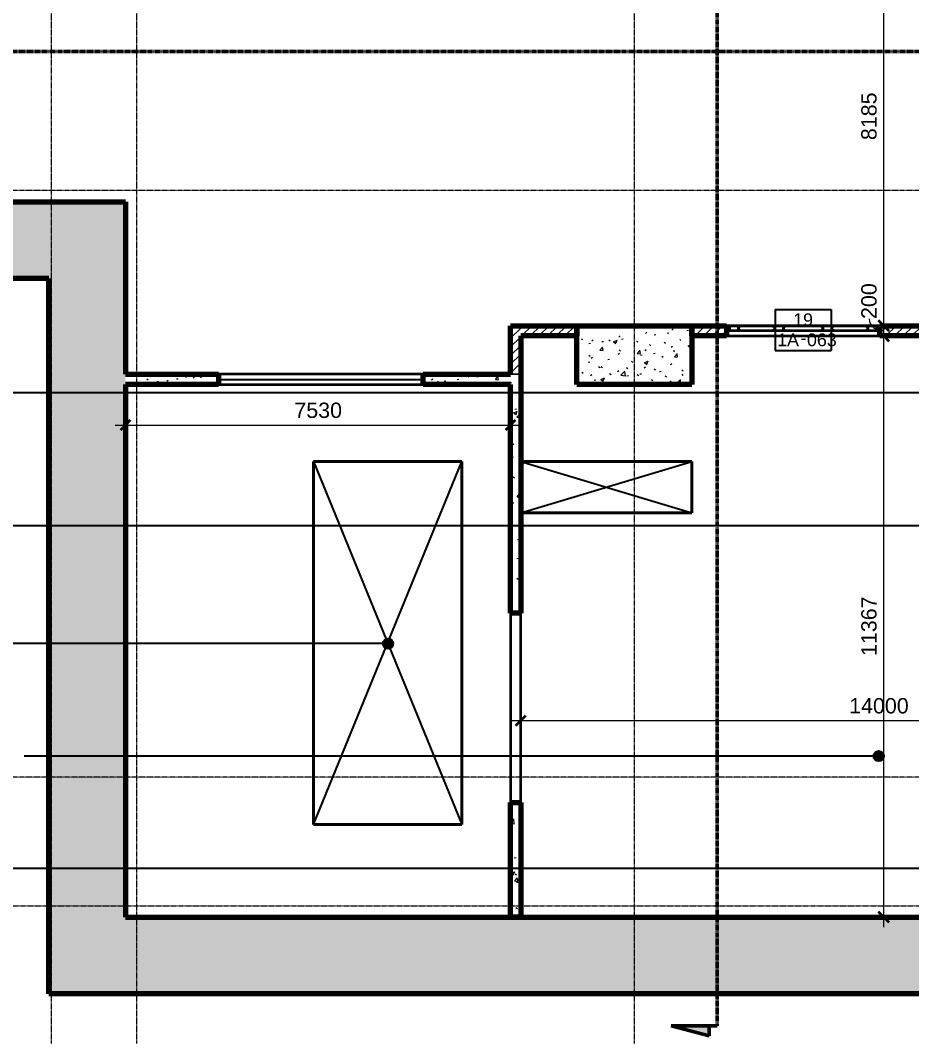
# Model space of a CAD drawing. Header units: millimetres. Extents: x -725999 to -647408, y -21008 to 19019.
# Drawn here: x -699690 to -682264, y -21008 to -994 of the extents above; entities that cross this region are included whole.
import ezdxf

# ---------------------------------------------------------------- set-up
doc = ezdxf.new("R2010")
doc.units = ezdxf.units.MM
doc.linetypes.add('DPA_Grid _ Level 100', pattern=[10, 5.5, -1.6, 1.3, -1.6])
for name, color, linetype, lineweight in [('_ _ A-DETL-OPENING', 1, 'Continuous', 25), ('A-ANNO-DIMS', 1, 'Continuous', 9), ('A-ANNO-DIMS-100', 1, 'Continuous', 9), ('A-COLS', 5, 'Continuous', 70), ('A-COLS-E', 1, 'Continuous', 35), ('A-DETL-THIN', 1, 'Continuous', 25), ('A-DOOR', 3, 'Continuous', 70), ('A-DOOR-E', 2, 'Continuous', 25), ('A-DOOR-FRAM', 3, 'Continuous', 25), ('A-DOOR-IDEN', 3, 'Continuous', 25), ('A-FLOR-E', 2, 'Continuous', 35), ('A-ROOM-IDEN', 3, 'Continuous', 25), ('A-WALL', 5, 'Continuous', 35), ('A-WALL-PATT', 1, 'Continuous', 35), ('G-ANNO-SECL', 3, 'Continuous', 9), ('S-GRID', 251, 'Continuous', 9), ('WALL-E', 2, 'Continuous', 35)]:
    doc.layers.add(name, color=color, linetype=linetype, lineweight=lineweight)
doc.styles.add('Arial_1', font='arial.ttf', dxfattribs={"height": 250})
doc.styles.add('Arial_2', font='arial.ttf', dxfattribs={"height": 300})
doc.styles.add('Arial_3', font='arial.ttf', dxfattribs={"height": 2.5})
doc.dimstyles.new('DPA-DIM-3_0_T-T', dxfattribs={"dimscale": 304.8, "dimtxt": 306.07782, "dimasz": 0.656168, "dimexe": 0.656168, "dimexo": 0.0625, "dimgap": 0.164042, "dimtad": 1, "dimdec": 0, "dimzin": 0, "dimdsep": 46, "dimtxsty": 'Arial_2', "dimblk1": 'OBLIQUE', "dimblk2": 'OBLIQUE', "dimsah": 1, "dimcen": 0.09, "dimdle": 0.656168, "dimadec": 8, "dimazin": 0, "dimtfac": 1, "dimtdec": 4, "dimtix": 1, "dimtmove": 0, "dimatfit": 3, "dimfxl": 1.312336, "dimfxlon": 1, "dimtvp": 1, "dimtolj": 1, "dimtzin": 0, "dimarcsym": 2})
doc.dimstyles.new('DPA-DIM-3_0_T-T_1', dxfattribs={"dimscale": 304.8, "dimtxt": 306.07782, "dimasz": 0.656168, "dimexe": 0.656168, "dimexo": 0.0625, "dimgap": 0.164042, "dimtad": 1, "dimdec": 0, "dimzin": 0, "dimdsep": 46, "dimtxsty": 'Arial_2', "dimblk1": 'OBLIQUE', "dimblk2": 'OBLIQUE', "dimsah": 1, "dimcen": 0.09, "dimdle": 0.656168, "dimadec": 8, "dimazin": 0, "dimtfac": 1, "dimtdec": 4, "dimtix": 1, "dimtmove": 1, "dimatfit": 3, "dimfxl": 1.312336, "dimfxlon": 1, "dimtvp": 1, "dimtolj": 1, "dimtzin": 0, "dimarcsym": 2})
pattern_1 = [(50, (0, 0), (728.7365, -63.7558), [76.2, -838.2]), (355, (0, 0), (-140.9716, 764.2276), [60.96, -670.56]), (100.451, (60.7, -5.3), (587.77, 700.46675), [64.76, -712.36]), (46.184, (0, 203.2), (1084.3162, -168.171), [114.3, -1257.3]), (96.636, (90.4, 189.2), (949.6099, 989.7098), [97.14, -1068.54]), (351.184, (0, 203.2), (949.6206, 989.7012), [91.44, -1005.84]), (21, (101.6, 152.4), (606.45787, -409.06057), [76.2, -838.2]), (326, (101.6, 152.4), (247.20834, 736.7529), [60.96, -670.56]), (71.451, (152.14, 118.3), (853.66825, 327.6855), [64.76, -712.36]), (37.5, (0, 0), (12.35469, 338.22012), [33.528, -628.904, 33.528, -647.192, -673.1]), (37.5, (0, 0), (12.35469, 338.22012), [-1343.152, 33.528, -639.572]), (7.5, (0, 0), (267.27887, 400.72213), [33.528, -354.584, 33.528, -613.664, -256.54]), (7.5, (0, 0), (267.27887, 400.72213), [-1035.304, 33.528, -223.012]), (327.5, (-226.57, 0), (542.36333, -22.91534), [33.528, -220.472, 33.528, -758.952, -1051.56]), (327.5, (-226.57, 0), (542.36333, -22.91534), [-1046.48, 33.528, -1018.032]), (317.5, (-328.17, 0), (592.51696, 101.7071), [33.528, -296.672, 33.528, -492.76, -746.76]), (317.5, (-328.17, 0), (592.51696, 101.7071), [-856.488, 33.528, -713.232])]
pattern_2 = [(45, (0, 0), (-84.852814, 84.852814), [])]

# ---------------------------------------------------------------- blocks, each defined once
blk = doc.blocks.new('A33 - _Wall_ Access Panel 3000 x 3000-18927020-4283-01 ENLARGED LOWER PLATFORM LEVEL - REFLECTED CEILING PLAN - SHEET 4')
at = {"layer": 'A-DOOR', "lineweight": 35}
for p, q in [((-572, 0), (-372, 0)), ((-572, -35), (-572, 0)), ((-372, 0), (-372, -35)), ((372, 0), (572, 0)), ((372, -35), (372, 0)), ((572, 0), (572, -35)), ((-1450, 0), (-1250, 0)), ((-1450, -35), (-1450, 0)), ((-1435, -35), (-1450, -35)), ((-1450, -100), (-1450, -65)), ((-1450, -65), (-1435, -65)), ((-1250, -100), (-1450, -100)), ((-1435, -65), (-1435, -35)), ((-1250, -35), (-1265, -35)), ((-1265, -35), (-1265, -65)), ((-1265, -35), (-1250, -35)), ((-1265, -65), (-1265, -35)), ((-1265, -65), (-1250, -65)), ((-1250, -65), (-1265, -65)), ((-1250, 0), (-1250, -35)), ((-1250, -35), (-1250, 0)), ((-1250, 0), (-572, 0)), ((-1250, -65), (-1250, -100)), ((-1250, -100), (-1250, -65)), ((-572, -100), (-1250, -100)), ((-572, 0), (-572, -35)), ((-557, -35), (-572, -35)), ((-572, -35), (-557, -35)), ((-572, -100), (-572, -65)), ((-572, -65), (-557, -65)), ((-557, -65), (-572, -65)), ((-572, -65), (-572, -100)), ((-372, -100), (-572, -100)), ((-557, -65), (-557, -35)), ((-557, -35), (-557, -65)), ((-372, -35), (-387, -35)), ((-387, -35), (-387, -65)), ((-387, -35), (-372, -35)), ((-387, -65), (-387, -35)), ((-387, -65), (-372, -65)), ((-372, -65), (-387, -65)), ((-372, -35), (-372, 0)), ((-372, 0), (372, 0)), ((-372, -65), (-372, -100)), ((-372, -100), (-372, -65)), ((372, -100), (-372, -100)), ((372, 0), (372, -35)), ((387, -35), (372, -35)), ((372, -35), (387, -35)), ((372, -100), (372, -65)), ((372, -65), (387, -65)), ((387, -65), (372, -65)), ((372, -65), (372, -100)), ((572, -100), (372, -100)), ((387, -65), (387, -35)), ((387, -35), (387, -65)), ((572, -35), (557, -35)), ((557, -35), (557, -65)), ((557, -35), (572, -35)), ((557, -65), (557, -35)), ((557, -65), (572, -65)), ((572, -65), (557, -65)), ((572, -35), (572, 0)), ((572, 0), (1250, 0)), ((572, -65), (572, -100)), ((572, -100), (572, -65)), ((1250, -100), (572, -100)), ((1250, 0), (1450, 0)), ((1250, -35), (1250, 0)), ((1250, 0), (1250, -35)), ((1265, -35), (1250, -35)), ((1250, -35), (1265, -35)), ((1250, -100), (1250, -65)), ((1250, -65), (1265, -65)), ((1265, -65), (1250, -65)), ((1250, -65), (1250, -100)), ((1450, -100), (1250, -100)), ((1265, -65), (1265, -35)), ((1265, -35), (1265, -65)), ((1450, -35), (1435, -35)), ((1435, -35), (1435, -65)), ((1435, -65), (1450, -65)), ((1450, 0), (1450, -35)), ((1450, -65), (1450, -100))]:
    blk.add_line(p, q, dxfattribs=at)
at = {"layer": 'A-DOOR-E'}
for p, q in [((-372, 0), (-572, 0)), ((-572, 0), (-572, -35)), ((-372, -35), (-372, 0)), ((372, 0), (372, -35)), ((572, 0), (372, 0)), ((572, -35), (572, 0)), ((-1250, 0), (-1450, 0)), ((-1450, 0), (-1450, -35)), ((-1450, -35), (-1435, -35)), ((-1435, -65), (-1450, -65)), ((-1450, -65), (-1450, -100)), ((-1450, -100), (-1250, -100)), ((-1435, -35), (-1435, -65)), ((-1265, -65), (-1265, -35)), ((-1265, -35), (-1250, -35)), ((-1250, -35), (-1265, -35)), ((-1265, -35), (-1265, -65)), ((-1265, -65), (-1265, -35)), ((-1265, -35), (-1250, -35)), ((-1250, -35), (-1265, -35)), ((-1265, -35), (-1265, -65)), ((-1265, -65), (-1265, -35)), ((-1265, -35), (-1250, -35)), ((-1265, -65), (-1265, -35)), ((-1265, -35), (-1250, -35)), ((-1265, -35), (-1250, -35)), ((-1265, -65), (-1265, -35)), ((-1250, -35), (-1265, -35)), ((-1265, -35), (-1265, -65)), ((-1250, -65), (-1265, -65)), ((-1265, -65), (-1250, -65)), ((-1250, -65), (-1265, -65)), ((-1265, -65), (-1250, -65)), ((-1250, -65), (-1265, -65)), ((-1250, -65), (-1265, -65)), ((-1250, -65), (-1265, -65)), ((-1265, -65), (-1250, -65)), ((-1250, -35), (-1250, 0)), ((-572, 0), (-1250, 0)), ((-1250, 0), (-1250, -35)), ((-1250, -35), (-1250, 0)), ((-1250, 0), (-572, 0)), ((-572, 0), (-1250, 0)), ((-1250, 0), (-1250, -35)), ((-1250, -35), (-1250, 0)), ((-1250, 0), (-572, 0)), ((-1250, -35), (-1250, 0)), ((-1250, 0), (-572, 0)), ((-1250, 0), (-572, 0)), ((-1250, -35), (-1250, 0)), ((-572, 0), (-1250, 0)), ((-1250, 0), (-1250, -35)), ((-1250, -100), (-1250, -65)), ((-1250, -65), (-1250, -100)), ((-1250, -100), (-1250, -65)), ((-1250, -65), (-1250, -100)), ((-1250, -100), (-1250, -65)), ((-1250, -100), (-1250, -65)), ((-1250, -100), (-1250, -65)), ((-1250, -65), (-1250, -100)), ((-1250, -100), (-572, -100)), ((-572, -100), (-1250, -100)), ((-1250, -100), (-572, -100)), ((-572, -100), (-1250, -100)), ((-572, -100), (-1250, -100)), ((-572, -100), (-1250, -100)), ((-1250, -100), (-572, -100)), ((-572, -35), (-572, 0)), ((-572, 0), (-572, -35)), ((-572, -35), (-572, 0)), ((-572, 0), (-572, -35)), ((-572, 0), (-572, -35)), ((-572, 0), (-572, -35)), ((-572, -35), (-572, 0)), ((-572, -35), (-557, -35)), ((-557, -35), (-572, -35)), ((-572, -35), (-557, -35)), ((-557, -35), (-572, -35)), ((-572, -35), (-557, -35)), ((-572, -35), (-557, -35)), ((-572, -35), (-557, -35)), ((-557, -35), (-572, -35)), ((-557, -65), (-572, -65)), ((-572, -65), (-572, -100)), ((-572, -100), (-572, -65)), ((-572, -65), (-557, -65)), ((-557, -65), (-572, -65)), ((-572, -65), (-572, -100)), ((-572, -100), (-572, -65)), ((-572, -65), (-557, -65)), ((-557, -65), (-572, -65)), ((-572, -65), (-572, -100)), ((-557, -65), (-572, -65)), ((-572, -65), (-572, -100)), ((-572, -65), (-572, -100)), ((-557, -65), (-572, -65)), ((-572, -100), (-572, -65)), ((-572, -65), (-557, -65)), ((-572, -100), (-372, -100)), ((-557, -35), (-557, -65)), ((-557, -65), (-557, -35)), ((-557, -35), (-557, -65)), ((-557, -65), (-557, -35)), ((-557, -35), (-557, -65)), ((-557, -35), (-557, -65)), ((-557, -35), (-557, -65)), ((-557, -65), (-557, -35)), ((-387, -65), (-387, -35)), ((-387, -35), (-372, -35)), ((-372, -35), (-387, -35)), ((-387, -35), (-387, -65)), ((-387, -65), (-387, -35)), ((-387, -35), (-372, -35)), ((-372, -35), (-387, -35)), ((-387, -35), (-387, -65)), ((-387, -65), (-387, -35)), ((-387, -35), (-372, -35)), ((-387, -65), (-387, -35)), ((-387, -35), (-372, -35)), ((-387, -35), (-372, -35)), ((-387, -65), (-387, -35)), ((-372, -35), (-387, -35)), ((-387, -35), (-387, -65)), ((-372, -65), (-387, -65)), ((-387, -65), (-372, -65)), ((-372, -65), (-387, -65)), ((-387, -65), (-372, -65)), ((-372, -65), (-387, -65)), ((-372, -65), (-387, -65)), ((-372, -65), (-387, -65)), ((-387, -65), (-372, -65)), ((372, 0), (-372, 0)), ((-372, 0), (-372, -35)), ((-372, -35), (-372, 0)), ((-372, 0), (372, 0)), ((372, 0), (-372, 0)), ((-372, 0), (-372, -35)), ((-372, -35), (-372, 0)), ((-372, 0), (372, 0)), ((-372, -35), (-372, 0)), ((-372, 0), (372, 0)), ((-372, 0), (372, 0)), ((-372, -35), (-372, 0)), ((372, 0), (-372, 0)), ((-372, 0), (-372, -35)), ((-372, -100), (-372, -65)), ((-372, -65), (-372, -100)), ((-372, -100), (-372, -65)), ((-372, -65), (-372, -100)), ((-372, -100), (-372, -65)), ((-372, -100), (-372, -65)), ((-372, -100), (-372, -65)), ((-372, -65), (-372, -100)), ((-372, -100), (372, -100)), ((372, -100), (-372, -100)), ((-372, -100), (372, -100)), ((372, -100), (-372, -100)), ((372, -100), (-372, -100)), ((372, -100), (-372, -100)), ((-372, -100), (372, -100)), ((372, -35), (372, 0)), ((372, 0), (372, -35)), ((372, -35), (372, 0)), ((372, 0), (372, -35)), ((372, 0), (372, -35)), ((372, 0), (372, -35)), ((372, -35), (372, 0)), ((372, -35), (387, -35)), ((387, -35), (372, -35)), ((372, -35), (387, -35)), ((387, -35), (372, -35)), ((372, -35), (387, -35)), ((372, -35), (387, -35)), ((372, -35), (387, -35)), ((387, -35), (372, -35)), ((387, -65), (372, -65)), ((372, -65), (372, -100)), ((372, -100), (372, -65)), ((372, -65), (387, -65)), ((387, -65), (372, -65)), ((372, -65), (372, -100)), ((372, -100), (372, -65)), ((372, -65), (387, -65)), ((387, -65), (372, -65)), ((372, -65), (372, -100)), ((387, -65), (372, -65)), ((372, -65), (372, -100)), ((372, -65), (372, -100)), ((387, -65), (372, -65)), ((372, -100), (372, -65)), ((372, -65), (387, -65)), ((372, -100), (572, -100)), ((387, -35), (387, -65)), ((387, -65), (387, -35)), ((387, -35), (387, -65)), ((387, -65), (387, -35)), ((387, -35), (387, -65)), ((387, -35), (387, -65)), ((387, -35), (387, -65)), ((387, -65), (387, -35)), ((557, -65), (557, -35)), ((557, -35), (572, -35)), ((572, -35), (557, -35)), ((557, -35), (557, -65)), ((557, -65), (557, -35)), ((557, -35), (572, -35)), ((572, -35), (557, -35)), ((557, -35), (557, -65)), ((557, -65), (557, -35)), ((557, -35), (572, -35)), ((557, -65), (557, -35)), ((557, -35), (572, -35)), ((557, -35), (572, -35)), ((557, -65), (557, -35)), ((572, -35), (557, -35)), ((557, -35), (557, -65)), ((572, -65), (557, -65)), ((557, -65), (572, -65)), ((572, -65), (557, -65)), ((557, -65), (572, -65)), ((572, -65), (557, -65)), ((572, -65), (557, -65)), ((572, -65), (557, -65)), ((557, -65), (572, -65)), ((1250, 0), (572, 0)), ((572, 0), (572, -35)), ((572, -35), (572, 0)), ((572, 0), (1250, 0)), ((1250, 0), (572, 0)), ((572, 0), (572, -35)), ((572, -35), (572, 0)), ((572, 0), (1250, 0)), ((572, -35), (572, 0)), ((572, 0), (1250, 0)), ((572, 0), (1250, 0)), ((572, -35), (572, 0)), ((1250, 0), (572, 0)), ((572, 0), (572, -35)), ((572, -100), (572, -65)), ((572, -65), (572, -100)), ((572, -100), (572, -65)), ((572, -65), (572, -100)), ((572, -100), (572, -65)), ((572, -100), (572, -65)), ((572, -100), (572, -65)), ((572, -65), (572, -100)), ((572, -100), (1250, -100)), ((1250, -100), (572, -100)), ((572, -100), (1250, -100)), ((1250, -100), (572, -100)), ((1250, -100), (572, -100)), ((1250, -100), (572, -100)), ((572, -100), (1250, -100)), ((1450, 0), (1250, 0)), ((1250, 0), (1250, -35)), ((1250, -35), (1250, 0)), ((1250, 0), (1250, -35)), ((1250, -35), (1250, 0)), ((1250, 0), (1250, -35)), ((1250, 0), (1250, -35)), ((1250, 0), (1250, -35)), ((1250, -35), (1250, 0)), ((1250, -35), (1265, -35)), ((1265, -35), (1250, -35)), ((1250, -35), (1265, -35)), ((1265, -35), (1250, -35)), ((1250, -35), (1265, -35)), ((1250, -35), (1265, -35)), ((1250, -35), (1265, -35)), ((1265, -35), (1250, -35)), ((1265, -65), (1250, -65)), ((1250, -65), (1250, -100)), ((1250, -100), (1250, -65)), ((1250, -65), (1265, -65)), ((1265, -65), (1250, -65)), ((1250, -65), (1250, -100)), ((1250, -100), (1250, -65)), ((1250, -65), (1265, -65)), ((1265, -65), (1250, -65)), ((1250, -65), (1250, -100)), ((1265, -65), (1250, -65)), ((1250, -65), (1250, -100)), ((1250, -65), (1250, -100)), ((1265, -65), (1250, -65)), ((1250, -100), (1250, -65)), ((1250, -65), (1265, -65)), ((1250, -100), (1450, -100)), ((1265, -35), (1265, -65)), ((1265, -65), (1265, -35)), ((1265, -35), (1265, -65)), ((1265, -65), (1265, -35)), ((1265, -35), (1265, -65)), ((1265, -35), (1265, -65)), ((1265, -35), (1265, -65)), ((1265, -65), (1265, -35)), ((1435, -65), (1435, -35)), ((1435, -35), (1450, -35)), ((1450, -65), (1435, -65)), ((1450, -35), (1450, 0)), ((1450, -100), (1450, -65))]:
    blk.add_line(p, q, dxfattribs=at)
at = {"layer": 'A-DOOR-FRAM'}
for p, q in [((-1500, 0), (-1500, -100)), ((-1450, 0), (-1500, 0)), ((-1500, -100), (-1450, -100)), ((-1450, -35), (-1450, 0)), ((-1435, -35), (-1450, -35)), ((-1450, -65), (-1435, -65)), ((-1450, -100), (-1450, -65)), ((-1435, -65), (-1435, -35)), ((1435, -65), (1435, -35)), ((1435, -35), (1450, -35)), ((1450, -65), (1435, -65)), ((1450, 0), (1500, 0)), ((1450, -35), (1450, 0)), ((1450, -100), (1450, -65)), ((1500, -100), (1450, -100)), ((1500, 0), (1500, -100))]:
    blk.add_line(p, q, dxfattribs=at)
blk = doc.blocks.new('vent_grill - vent_grill H5000xW4000-8531832-4283-01 ENLARGED LOWER PLATFORM LEVEL - REFLECTED CEILING PLAN - SHEET 4')
at = {"layer": 'A-DOOR-E'}
blk.add_line((-2000, 0), (2000, 0), dxfattribs=at)
blk = doc.blocks.new('Section - AEC_Section Tail - Filled-3249564-4283-01 ENLARGED LOWER PLATFORM LEVEL - REFLECTED CEILING PLAN - SHEET 4')
at = {"layer": 'G-ANNO-SECL'}
blk.add_hatch(color=256, dxfattribs=at).paths.add_polyline_path([(0, 1.54), (-2, 1.54), (0, 9)])
at = {"layer": 'G-ANNO-SECL', "lineweight": 50}
for p, q in [((0, 9), (-2, 1.54)), ((0, 9), (0, 0)), ((0, 1.54), (0, 9)), ((-2, 1.54), (0, 1.54))]:
    blk.add_line(p, q, dxfattribs=at)
blk = doc.blocks.new('DIMBLOCK40-4283-01 ENLARGED LOWER PLATFORM LEVEL - REFLECTED CEILING PLAN - SHEET 4')
at = {"layer": 'A-ANNO-DIMS-100'}
for p, q in [((-697637, -8509), (-697637, -9109)), ((-697637, -8909), (-697637, -8509)), ((-690107, -8509), (-690107, -9109)), ((-690107, -8909), (-690107, -8509)), ((-697837, -8909), (-689907, -8909))]:
    blk.add_line(p, q, dxfattribs=at)
at = {"layer": 'A-ANNO-DIMS-100', "lineweight": 35}
for p, q in [((-697637, -8909), (-697737, -9009)), ((-697637, -8909), (-697537, -8809)), ((-690107, -8909), (-690207, -9009)), ((-690107, -8909), (-690007, -8809))]:
    blk.add_line(p, q, dxfattribs=at)
at = {"layer": 'A-ANNO-DIMS-100', "color": 0, "insert": (-694334, -8470), "char_height": 300, "width": 1107.53, "attachment_point": 1, "line_spacing_factor": 0.941778, "style": 'Arial_2'}
blk.add_mtext('7530', dxfattribs=at)
blk = doc.blocks.new('_Oblique')
at = {"color": 0, "linetype": 'ByBlock', "lineweight": -2}
blk.add_line((-0.5, -0.5), (0.5, 0.5), dxfattribs=at)
blk = doc.blocks.new('DIMBLOCK47-4283-01 ENLARGED LOWER PLATFORM LEVEL - REFLECTED CEILING PLAN - SHEET 4')
at = {"layer": 'A-ANNO-DIMS-100'}
for p, q in [((-689907, -14290), (-689907, -14890)), ((-689907, -14690), (-689907, -14290)), ((-675907, -14290), (-675907, -14890)), ((-675907, -14690), (-675907, -14290)), ((-690107, -14690), (-675707, -14690))]:
    blk.add_line(p, q, dxfattribs=at)
at = {"layer": 'A-ANNO-DIMS-100', "lineweight": 35}
for p, q in [((-689907, -14690), (-689807, -14590)), ((-675907, -14690), (-675807, -14590)), ((-689907, -14690), (-690007, -14790)), ((-675907, -14690), (-676007, -14790))]:
    blk.add_line(p, q, dxfattribs=at)
at = {"layer": 'A-ANNO-DIMS-100', "color": 0, "insert": (-683484, -14250), "char_height": 300, "width": 1384.41, "attachment_point": 1, "line_spacing_factor": 0.941778, "style": 'Arial_2'}
blk.add_mtext('14000', dxfattribs=at)
blk = doc.blocks.new('DIMBLOCK60-4283-01 ENLARGED LOWER PLATFORM LEVEL - REFLECTED CEILING PLAN - SHEET 4')
at = {"layer": 'A-ANNO-DIMS-100'}
for p, q in [((-683208, -7166), (-682608, -7166)), ((-682808, -7166), (-683208, -7166)), ((-682808, -18733), (-682808, -7166)), ((-683208, -18533), (-682608, -18533)), ((-682808, -18533), (-683208, -18533))]:
    blk.add_line(p, q, dxfattribs=at)
at = {"layer": 'A-ANNO-DIMS-100', "lineweight": 35}
for p, q in [((-682808, -7166), (-682908, -7066)), ((-682808, -7166), (-682708, -7266)), ((-682808, -18533), (-682908, -18433)), ((-682808, -18533), (-682708, -18633))]:
    blk.add_line(p, q, dxfattribs=at)
at = {"layer": 'A-ANNO-DIMS-100', "color": 0, "insert": (-683247, -13427), "char_height": 300, "width": 1384.41, "attachment_point": 1, "rotation": 90, "line_spacing_factor": 0.941778, "style": 'Arial_2'}
blk.add_mtext('11367', dxfattribs=at)
blk = doc.blocks.new('DIMBLOCK61-4283-01 ENLARGED LOWER PLATFORM LEVEL - REFLECTED CEILING PLAN - SHEET 4')
at = {"layer": 'A-ANNO-DIMS-100'}
for p, q in [((-683208, -6966), (-682608, -6966)), ((-682808, -6966), (-683208, -6966)), ((-682808, -7166), (-682808, -6966)), ((-683208, -7166), (-682608, -7166)), ((-682808, -7166), (-683208, -7166))]:
    blk.add_line(p, q, dxfattribs=at)
at = {"layer": 'A-ANNO-DIMS-100', "lineweight": 35}
for p, q in [((-682808, -6966), (-682908, -6866)), ((-682808, -6966), (-682708, -7066)), ((-682808, -7166), (-682908, -7066)), ((-682808, -7166), (-682708, -7266))]:
    blk.add_line(p, q, dxfattribs=at)
at = {"layer": 'A-ANNO-DIMS-100'}
blk.add_ellipse((-682808, -6834), major_axis=(285, 0), ratio=0.813419, start_param=3.141593, end_param=4.712389, dxfattribs=at)
at = {"layer": 'A-ANNO-DIMS-100', "color": 0, "insert": (-683247, -6834), "char_height": 300, "width": 830.65, "attachment_point": 1, "rotation": 90, "line_spacing_factor": 0.941778, "style": 'Arial_2'}
blk.add_mtext('200', dxfattribs=at)
blk = doc.blocks.new('DIMBLOCK62-4283-01 ENLARGED LOWER PLATFORM LEVEL - REFLECTED CEILING PLAN - SHEET 4')
at = {"layer": 'A-ANNO-DIMS-100'}
for p, q in [((-683208, 1219), (-682608, 1219)), ((-682808, 1219), (-683208, 1219)), ((-682808, -6966), (-682808, 1219)), ((-683208, -6966), (-682608, -6966)), ((-682808, -6966), (-683208, -6966))]:
    blk.add_line(p, q, dxfattribs=at)
at = {"layer": 'A-ANNO-DIMS-100', "lineweight": 35}
for p, q in [((-682808, 1219), (-682908, 1319)), ((-682808, 1219), (-682708, 1119)), ((-682808, -6966), (-682908, -6866)), ((-682808, -6966), (-682708, -7066))]:
    blk.add_line(p, q, dxfattribs=at)
at = {"layer": 'A-ANNO-DIMS-100', "color": 0, "insert": (-683247, -3335), "char_height": 300, "width": 1107.53, "attachment_point": 1, "rotation": 90, "line_spacing_factor": 0.941778, "style": 'Arial_2'}
blk.add_mtext('8185', dxfattribs=at)
blk = doc.blocks.new('DPA_Door Tag - Standard-4918896-4283-01 ENLARGED LOWER PLATFORM LEVEL - REFLECTED CEILING PLAN - SHEET 4')
at = {"layer": 'A-DOOR-IDEN'}
for p, q in [((-5.5, 4), (-5.5, -4)), ((-5.5, 4), (5.5, 4)), ((5.5, 4), (5.5, -4)), ((-5.5, -4), (5.5, -4))]:
    blk.add_line(p, q, dxfattribs=at)
at = {"layer": 'A-DOOR-IDEN', "lineweight": 9, "insert": (-0.53, -0.28), "char_height": 2.5, "width": 1.443, "attachment_point": 1, "style": 'Arial_3'}
blk.add_mtext('-', dxfattribs=at)

msp = doc.modelspace()

# ---------------------------------------------------------------- hatches: boundary and pattern name
at = {"layer": 'A-COLS-E', "lineweight": 9}
h = msp.add_hatch(dxfattribs=at)
h.set_pattern_fill('FP_1', color=256, style=0, pattern_type=2)
h.set_pattern_definition(pattern_1)
h.paths.add_polyline_path([(-686557.4, -8116.4), (-686557.4, -6966.4), (-688807.4, -6966.4), (-688807.4, -8116.4), (-687180, -8116.4)])
at = {"layer": 'A-ROOM-IDEN'}
h = msp.add_hatch(color=256, dxfattribs=at)
edge = h.paths.add_edge_path()
edge.add_arc((-692501, -13184.6), 100, 0, 360)
h = msp.add_hatch(color=256, dxfattribs=at)
edge = h.paths.add_edge_path()
edge.add_arc((-682906.4, -15384.6), 100, 0, 360)
at = {"layer": 'A-WALL-PATT', "lineweight": 9}
h = msp.add_hatch(dxfattribs=at)
h.set_pattern_fill('FP_1', color=256, style=0, pattern_type=2)
h.set_pattern_definition(pattern_1)
h.paths.add_polyline_path([(-699137.4, -6041), (-699137.4, -4541), (-722165.5, -4541), (-722165.5, -6041), (-704672.8, -6041)])
h = msp.add_hatch(dxfattribs=at)
h.set_pattern_fill('FP_1', color=256, style=0, pattern_type=2)
h.set_pattern_definition(pattern_1)
h.paths.add_polyline_path([(-699137.4, -20033), (-697637.4, -20033), (-697637.4, -4541), (-699137.4, -4541), (-699137.4, -12188.5)])
h = msp.add_hatch(dxfattribs=at)
h.set_pattern_fill('FP_2', color=256, style=0, pattern_type=2)
h.set_pattern_definition(pattern_2)
h.paths.add_polyline_path([(-690107.4, -7916.4), (-689907.4, -7916.4), (-689907.4, -6966.4), (-690107.4, -6966.4)])
h = msp.add_hatch(dxfattribs=at)
h.set_pattern_fill('FP_2', color=256, style=0, pattern_type=2)
h.set_pattern_definition(pattern_2)
h.paths.add_polyline_path([(-688807.4, -7166.4), (-688807.4, -6966.4), (-689907.4, -6966.4), (-689907.4, -7166.4), (-689366.6, -7166.4)])
h = msp.add_hatch(dxfattribs=at)
h.set_pattern_fill('FP_2', color=256, style=0, pattern_type=2)
h.set_pattern_definition(pattern_2)
h.paths.add_polyline_path([(-680907.4, -7166.4), (-680907.4, -6966.4), (-682882.4, -6966.4), (-682882.4, -7166.4), (-682806.8, -7166.4)])
h.paths.add_polyline_path([(-685882.4, -7166.4), (-685882.4, -6966.4), (-686557.4, -6966.4), (-686557.4, -7166.4), (-686086.7, -7166.4)])
h = msp.add_hatch(dxfattribs=at)
h.set_pattern_fill('FP_1', color=256, style=0, pattern_type=2)
h.set_pattern_definition(pattern_1)
h.paths.add_polyline_path([(-690107.4, -8116.4), (-690107.4, -7916.4), (-691817.4, -7916.4), (-691817.4, -8116.4), (-691553.2, -8116.4)])
h.paths.add_polyline_path([(-695817.4, -8116.4), (-695817.4, -7916.4), (-697637.4, -7916.4), (-697637.4, -8116.4), (-695926.4, -8116.4)])
h = msp.add_hatch(dxfattribs=at)
h.set_pattern_fill('FP_1', color=256, style=0, pattern_type=2)
h.set_pattern_definition(pattern_1)
h.paths.add_polyline_path([(-690107.4, -18533), (-689907.4, -18533), (-689907.4, -16291.4), (-690107.4, -16291.4), (-690107.4, -17502.2)])
h.paths.add_polyline_path([(-689907.4, -12591.4), (-689907.4, -7916.4), (-690107.4, -7916.4), (-690107.4, -12591.4)])
h = msp.add_hatch(dxfattribs=at)
h.set_pattern_fill('FP_1', color=256, style=0, pattern_type=2)
h.set_pattern_definition(pattern_1)
h.paths.add_polyline_path([(-697637.4, -20033), (-652322.2, -20033), (-652322.4, -18533), (-697637.4, -18533)])

# ---------------------------------------------------------------- linework, layer by layer
at = {"color": 250, "lineweight": 35}
for p, q in [((-693957.4, -16723), (-693957.4, -9623)), ((-693957.4, -9623), (-691057.4, -9623)), ((-691057.4, -9623), (-691057.4, -16723)), ((-691057.4, -16723), (-693957.4, -16723))]:
    msp.add_line(p, q, dxfattribs=at)
at = {"layer": '_ _ A-DETL-OPENING'}
for p, q in [((-689907.4, -10623.4), (-686557.4, -9623.4)), ((-689907.4, -9623.4), (-686557.4, -10623.4)), ((-689907.4, -10623.4), (-689907.4, -9623.4)), ((-689907.4, -9623.4), (-686557.4, -9623.4)), ((-686557.4, -9623.4), (-686557.4, -10623.4)), ((-686557.4, -10623.4), (-689907.4, -10623.4))]:
    msp.add_line(p, q, dxfattribs=at)
at = {"layer": 'A-COLS'}
for p, q in [((-688807.4, -8116.4), (-688807.4, -6966.4)), ((-688807.4, -6966.4), (-686557.4, -6966.4)), ((-686557.4, -6966.4), (-686557.4, -8116.4)), ((-686557.4, -8116.4), (-688807.4, -8116.4))]:
    msp.add_line(p, q, dxfattribs=at)
at = {"layer": 'A-DETL-THIN'}
for p, q in [((-693957.4, -16723), (-691057.4, -9623)), ((-693957.4, -9623), (-691057.4, -16723))]:
    msp.add_line(p, q, dxfattribs=at)
at = {"layer": 'A-FLOR-E'}
for p, q in [((-697637.4, -4541), (-722165.5, -4541)), ((-722165.5, -4541), (-697637.4, -4541)), ((-691057.4, -9623), (-693957.4, -9623)), ((-693957.4, -9623), (-693957.4, -16723)), ((-693957.4, -9623), (-691057.4, -9623)), ((-693957.4, -16723), (-693957.4, -9623)), ((-691057.4, -9623), (-693957.4, -9623)), ((-693957.4, -9623), (-693957.4, -16723)), ((-693957.4, -9623), (-691057.4, -9623)), ((-693957.4, -16723), (-693957.4, -9623)), ((-691057.4, -16723), (-691057.4, -9623)), ((-691057.4, -9623), (-691057.4, -16723)), ((-691057.4, -16723), (-691057.4, -9623)), ((-691057.4, -9623), (-691057.4, -16723)), ((-689907.4, -9623.4), (-686557.4, -9623.4)), ((-689907.4, -10623.4), (-689907.4, -9623.4)), ((-686557.4, -9623.4), (-689907.4, -9623.4)), ((-689907.4, -9623.4), (-689907.4, -10623.4)), ((-686557.4, -9623.4), (-686557.4, -10623.4)), ((-686557.4, -10623.4), (-686557.4, -9623.4)), ((-686557.4, -10623.4), (-689907.4, -10623.4)), ((-689907.4, -10623.4), (-686557.4, -10623.4)), ((-693957.4, -16723), (-691057.4, -16723)), ((-691057.4, -16723), (-693957.4, -16723)), ((-693957.4, -16723), (-691057.4, -16723)), ((-691057.4, -16723), (-693957.4, -16723)), ((-653823.1, -18533), (-697637.4, -18533)), ((-697637.4, -18533), (-653823.1, -18533)), ((-653822.4, -18533), (-697637.4, -18533)), ((-697637.4, -18533), (-653822.4, -18533))]:
    msp.add_line(p, q, dxfattribs=at)
at = {"layer": 'A-ROOM-IDEN'}
for p, q in [((-679457.4, -8279.3), (-700104.4, -8279.3)), ((-669177.4, -10879.3), (-701380.4, -10879.3)), ((-692501, -13184.6), (-700672.9, -13184.6)), ((-682906.4, -15384.6), (-699617.9, -15384.6)), ((-673425.7, -17586.5), (-700897.9, -17586.5))]:
    msp.add_line(p, q, dxfattribs=at)
for centre in [(-692501, -13184.6), (-682906.4, -15384.6)]:
    msp.add_circle(centre, 100, dxfattribs=at)
at = {"layer": 'A-WALL', "color": 7, "lineweight": 70}
for p, q in [((-722165.5, -4541), (-699137.4, -4541)), ((-699137.4, -4541), (-697637.4, -4541)), ((-697637.4, -4541), (-697637.4, -7916.4)), ((-699137.4, -6041), (-722165.5, -6041)), ((-699137.4, -20033), (-699137.4, -6041)), ((-690107.4, -7916.4), (-690107.4, -6966.4)), ((-690107.4, -6966.4), (-689907.4, -6966.4)), ((-689907.4, -6966.4), (-688807.4, -6966.4)), ((-688807.4, -6966.4), (-688807.4, -7166.4)), ((-686557.4, -7066.4), (-686557.4, -6966.4)), ((-686557.4, -6966.4), (-685882.4, -6966.4)), ((-685882.4, -6966.4), (-685882.4, -7066.4)), ((-682882.4, -7066.4), (-682882.4, -6966.4)), ((-682882.4, -6966.4), (-680907.4, -6966.4)), ((-689907.4, -7166.4), (-689907.4, -7916.4)), ((-688807.4, -7166.4), (-689907.4, -7166.4)), ((-686557.4, -7166.4), (-686557.4, -7066.4)), ((-685882.4, -7166.4), (-686557.4, -7166.4)), ((-685882.4, -7066.4), (-685882.4, -7166.4)), ((-682882.4, -7166.4), (-682882.4, -7066.4)), ((-680907.4, -7166.4), (-682882.4, -7166.4)), ((-697637.4, -7916.4), (-695817.4, -7916.4)), ((-695817.4, -7916.4), (-695817.4, -8016.4)), ((-691817.4, -8016.4), (-691817.4, -7916.4)), ((-691817.4, -7916.4), (-690107.4, -7916.4)), ((-689907.4, -7916.4), (-689907.4, -12591.4)), ((-697637.4, -8116.4), (-697637.4, -18533)), ((-695817.4, -8116.4), (-697637.4, -8116.4)), ((-695817.4, -8016.4), (-695817.4, -8116.4)), ((-691817.4, -8116.4), (-691817.4, -8016.4)), ((-690107.4, -8116.4), (-691817.4, -8116.4)), ((-690107.4, -12591.4), (-690107.4, -8116.4)), ((-689907.4, -12591.4), (-690107.4, -12591.4)), ((-690107.4, -18533), (-690107.4, -16291.4)), ((-690107.4, -16291.4), (-689907.4, -16291.4)), ((-689907.4, -16291.4), (-689907.4, -18533)), ((-697637.4, -18533), (-653822.4, -18533)), ((-689907.4, -18533), (-690107.4, -18533)), ((-697637.4, -20033), (-699137.4, -20033)), ((-652322.2, -20033), (-697637.4, -20033))]:
    msp.add_line(p, q, dxfattribs=at)
at = {"layer": 'A-WALL', "lineweight": 9}
for p, q in [((-689907.4, -7916.4), (-690107.4, -7916.4)), ((-690107.4, -7916.4), (-689907.4, -7916.4))]:
    msp.add_line(p, q, dxfattribs=at)
at = {"layer": 'G-ANNO-SECL', "linetype": 'DPA_Grid _ Level 100', "lineweight": 50}
for p, q in [((-686066, 15163.3), (-686066, -20658.7)), ((-724174.7, -1598.3), (-650341.7, -1598.3))]:
    msp.add_line(p, q, dxfattribs=at)
at = {"layer": 'S-GRID', "linetype": 'DPA_Grid _ Level 100'}
for p, q in [((-699082.4, -21007.6), (-699082.4, 18119)), ((-697417.4, -21007.6), (-697417.4, 18119)), ((-687682.4, -21007.6), (-687682.4, 18119)), ((-652322.4, -4321), (-724638.4, -4321)), ((-652322.4, -15796), (-724638.4, -15796)), ((-724638.4, -18313), (-652322.4, -18313))]:
    msp.add_line(p, q, dxfattribs=at)
at = {"layer": 'WALL-E'}
for p, q in [((-685882.4, -6966.4), (-685882.4, -7166.4)), ((-682882.4, -6966.4), (-685882.4, -6966.4)), ((-682882.4, -6966.4), (-682882.4, -7166.4)), ((-685882.4, -7166.4), (-682882.4, -7166.4)), ((-695817.4, -7916.4), (-695817.4, -8116.4)), ((-691817.4, -7916.4), (-695817.4, -7916.4)), ((-691817.4, -8116.4), (-691817.4, -7916.4)), ((-695817.4, -8116.4), (-691817.4, -8116.4)), ((-691057.4, -9623), (-693957.4, -9623)), ((-693957.4, -9623), (-691057.4, -9623)), ((-693957.4, -9623), (-693957.4, -16723)), ((-693957.4, -16723), (-693957.4, -9623)), ((-691057.4, -16723), (-691057.4, -9623)), ((-691057.4, -9623), (-691057.4, -16723)), ((-689907.4, -10623.4), (-689907.4, -9623.4)), ((-689907.4, -9623.4), (-689907.4, -10623.4)), ((-689907.4, -9623.4), (-686557.4, -9623.4)), ((-686557.4, -9623.4), (-689907.4, -9623.4)), ((-686557.4, -9623.4), (-686557.4, -10623.4)), ((-686557.4, -10623.4), (-686557.4, -9623.4)), ((-686557.4, -10623.4), (-689907.4, -10623.4)), ((-689907.4, -10623.4), (-686557.4, -10623.4)), ((-690107.4, -12591.4), (-690107.4, -16291.4)), ((-689907.4, -12591.4), (-690107.4, -12591.4)), ((-689907.4, -16291.4), (-689907.4, -12591.4)), ((-690107.4, -16291.4), (-689907.4, -16291.4)), ((-693957.4, -16723), (-691057.4, -16723)), ((-691057.4, -16723), (-693957.4, -16723)), ((-690107.4, -18533), (-689907.4, -18533)), ((-689907.4, -18533), (-690107.4, -18533))]:
    msp.add_line(p, q, dxfattribs=at)

# ---------------------------------------------------------------- block references
at = {"layer": 'A-DOOR-E', "rotation": 180}
msp.add_blockref('A33 - _Wall_ Access Panel 3000 x 3000-18927020-4283-01 ENLARGED LOWER PLATFORM LEVEL - REFLECTED CEILING PLAN - SHEET 4', (-684382.4, -7066.4), dxfattribs=at)
at = {"layer": 'A-DOOR-E'}
msp.add_blockref('vent_grill - vent_grill H5000xW4000-8531832-4283-01 ENLARGED LOWER PLATFORM LEVEL - REFLECTED CEILING PLAN - SHEET 4', (-693817.4, -8016.4), dxfattribs=at)
at = {"layer": 'A-DOOR-IDEN', "lineweight": 9, "xscale": 99.99999999999993, "yscale": 99.99999999999993, "zscale": 99.99999999999993}
msp.add_blockref('DPA_Door Tag - Standard-4918896-4283-01 ENLARGED LOWER PLATFORM LEVEL - REFLECTED CEILING PLAN - SHEET 4', (-684382.4, -7050.8), dxfattribs=at)
at = {"layer": 'G-ANNO-SECL', "lineweight": 25, "xscale": 99.99999999999993, "yscale": 99.99999999999993, "zscale": 99.99999999999993, "rotation": 89.99999999999947}
msp.add_blockref('Section - AEC_Section Tail - Filled-3249564-4283-01 ENLARGED LOWER PLATFORM LEVEL - REFLECTED CEILING PLAN - SHEET 4', (-686066, -20658.7), dxfattribs=at)

# ---------------------------------------------------------------- texts
at = {"layer": 'A-DOOR-IDEN', "lineweight": 9, "char_height": 250, "attachment_point": 1, "style": 'Arial_1'}
for s, insert, width in [('19', (-684578.8, -6724.3), 464.979), ('1', (-684889.1, -7116.5), 232.489), ('A', (-684698.6, -7116.5), 280.591), ('063', (-684308.8, -7116.5), 697.468)]:
    msp.add_mtext(s, dxfattribs=dict(at, insert=insert, width=width))

# ---------------------------------------------------------------- dimensions: what is measured, and where the dimension line sits
at = {"layer": 'A-ANNO-DIMS'}
for base, p1, p2, override, picture, middle in [((-682807.6, 1219), (-683207.6, -6966.4), (-683207.6, 1219), {"dimpost": '<>', "dimfxl": 8185.411812}, 'DIMBLOCK62-4283-01 ENLARGED LOWER PLATFORM LEVEL - REFLECTED CEILING PLAN - SHEET 4', (-683010.8, -2873.7)), ((-682807.6, -7166.4), (-683207.6, -18533), (-683207.6, -7166.4), {"dimpost": '<>', "dimfxl": 11366.585193}, 'DIMBLOCK60-4283-01 ENLARGED LOWER PLATFORM LEVEL - REFLECTED CEILING PLAN - SHEET 4', (-683010.9, -12849.7))]:
    dim = msp.add_linear_dim(base=base, p1=p1, p2=p2, angle=270, dimstyle='DPA-DIM-3_0_T-T', override=override, dxfattribs=at)
    dim.commit()
    dim.dimension.update_dxf_attribs({"geometry": picture, "text_midpoint": middle})
dim = msp.add_linear_dim(base=(-682807.6, -6966.4), p1=(-683207.6, -7166.4), p2=(-683207.6, -6966.4), angle=270, dimstyle='DPA-DIM-3_0_T-T_1', override={"dimpost": '<>', "dimfxl": 200}, dxfattribs=at)
dim.commit()
dim.dimension.update_dxf_attribs({"geometry": 'DIMBLOCK61-4283-01 ENLARGED LOWER PLATFORM LEVEL - REFLECTED CEILING PLAN - SHEET 4', "text_midpoint": (-683047.1, -6418.9), "dimtype": 160, "text_rotation": 90})
for base, p1, p2, override, picture, middle in [((-690107.4, -8909.1), (-697637.4, -8509.1), (-690107.4, -8509.1), {"dimpost": '<>', "dimfxl": 7530.000007}, 'DIMBLOCK40-4283-01 ENLARGED LOWER PLATFORM LEVEL - REFLECTED CEILING PLAN - SHEET 4', (-693872.4, -8705.8)), ((-675907.4, -14689.7), (-689907.4, -14289.7), (-675907.4, -14289.7), {"dimpost": '<>', "dimfxl": 13999.999988}, 'DIMBLOCK47-4283-01 ENLARGED LOWER PLATFORM LEVEL - REFLECTED CEILING PLAN - SHEET 4', (-682907.4, -14486.5))]:
    dim = msp.add_linear_dim(base=base, p1=p1, p2=p2, dimstyle='DPA-DIM-3_0_T-T', override=override, dxfattribs=at)
    dim.commit()
    dim.dimension.update_dxf_attribs({"geometry": picture, "text_midpoint": middle})

doc.saveas('drawing.dxf')
